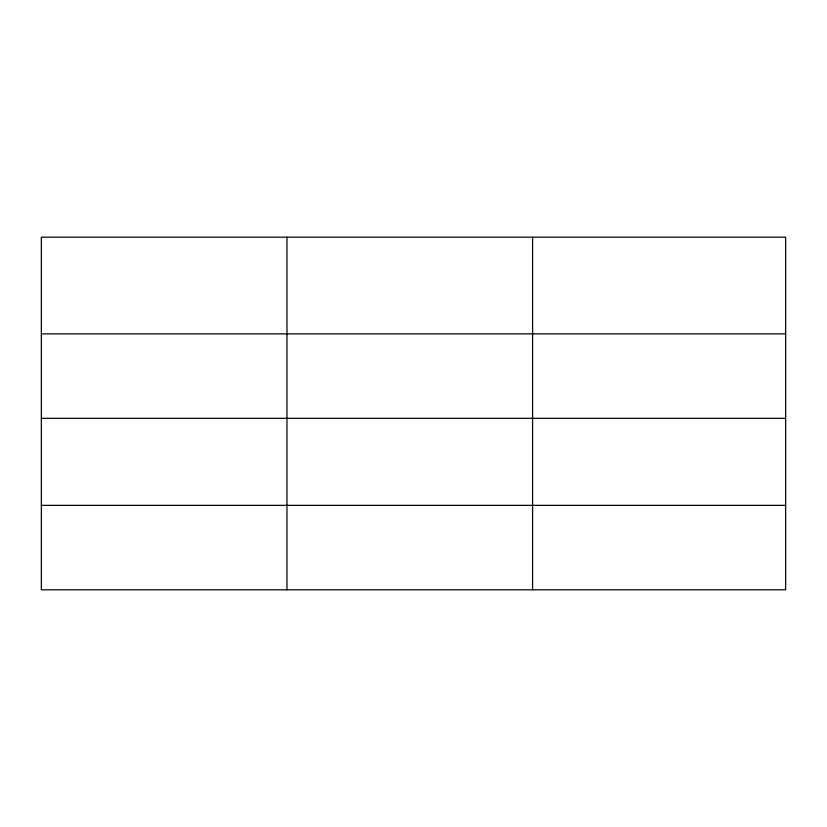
<?xml version="1.0" encoding="UTF-8"?>
<svg xmlns="http://www.w3.org/2000/svg" width="827" height="827" viewBox="0 0 827 827"><rect width="100%" height="100%" fill="white"/><g stroke="black" fill="none" stroke-linecap="round" stroke-linejoin="round"><path stroke-width="1.24" d="M785.65 418.328L785.65 237.194L41.35 237.194L41.35 589.806L785.65 589.806L785.65 418.328L41.35 418.328M41.35 333.87L785.65 333.87M41.35 505.349L785.65 505.349M532.588 237.194L532.588 589.806M286.969 237.194L286.969 589.806"/></g></svg>
